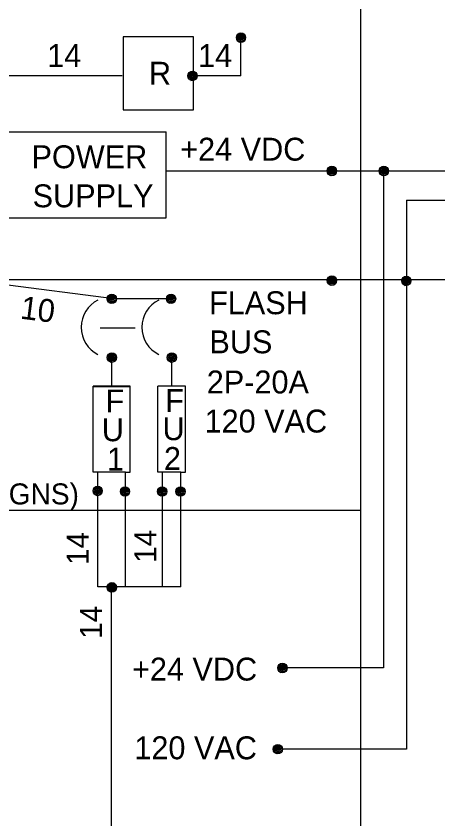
# Model space of a CAD drawing. Extents: x -9045 to 5486, y -3182 to 3962.
# Drawn here: x -5275.9 to -5145, y 1042.3 to 1291.3 of the extents above; entities that cross this region are included whole.
import ezdxf

# ---------------------------------------------------------------- set-up
doc = ezdxf.new("R2010")
doc.units = 0
doc.layers.add('Level 1', color=7, linetype='Continuous')

msp = doc.modelspace()

# ---------------------------------------------------------------- linework, layer by layer
at = {"layer": 'Level 1'}
for p, q in [((-5169.02, 1293.47), (-5169.02, 960.3)), ((-5220.83, 1284.84), (-5242.71, 1284.84)), ((-5242.71, 1284.84), (-5242.71, 1262.19)), ((-5220.83, 1262.19), (-5220.83, 1284.84)), ((-5207.57, 1284.54), (-5204.88, 1285.24)), ((-5207.52, 1284.88), (-5205.04, 1285.51)), ((-5207.52, 1284.25), (-5204.74, 1284.95)), ((-5207.43, 1285.2), (-5205.28, 1285.73)), ((-5207.27, 1285.48), (-5205.62, 1285.91)), ((-5207.43, 1283.96), (-5204.71, 1284.64)), ((-5207.28, 1283.66), (-5204.73, 1284.29)), ((-5207.03, 1283.44), (-5204.86, 1283.9)), ((-5206.66, 1283.19), (-5205.13, 1283.52)), ((-5206.21, 1272.74), (-5206.21, 1284.59)), ((-5243.01, 1272.74), (-5278.12, 1272.74)), ((-5222.59, 1272.7), (-5219.9, 1273.4)), ((-5222.55, 1273.04), (-5220.07, 1273.67)), ((-5222.55, 1272.41), (-5219.76, 1273.11)), ((-5222.46, 1273.35), (-5220.3, 1273.89)), ((-5222.46, 1272.11), (-5219.73, 1272.79)), ((-5222.3, 1271.81), (-5219.75, 1272.44)), ((-5222.29, 1273.63), (-5220.64, 1274.06)), ((-5206.21, 1272.74), (-5221.23, 1272.74)), ((-5222.05, 1271.59), (-5219.89, 1272.06)), ((-5221.68, 1271.34), (-5220.16, 1271.67)), ((-5242.71, 1262.19), (-5220.83, 1262.19)), ((-5279.42, 1255.36), (-5229.36, 1255.36)), ((-5229.36, 1228.71), (-5229.36, 1255.36)), ((-5140.92, 1243.13), (-5229.36, 1243.13)), ((-5179.35, 1243.2), (-5176.66, 1243.9)), ((-5179.31, 1243.54), (-5176.83, 1244.17)), ((-5179.31, 1242.91), (-5176.52, 1243.61)), ((-5179.22, 1243.86), (-5177.06, 1244.39)), ((-5179.22, 1242.62), (-5176.49, 1243.3)), ((-5179.06, 1242.32), (-5176.51, 1242.95)), ((-5179.05, 1244.14), (-5177.4, 1244.57)), ((-5178.81, 1242.1), (-5176.65, 1242.56)), ((-5163.23, 1243.2), (-5160.54, 1243.9)), ((-5163.19, 1243.54), (-5160.71, 1244.17)), ((-5163.19, 1242.91), (-5160.4, 1243.61)), ((-5163.1, 1243.86), (-5160.94, 1244.39)), ((-5163.1, 1242.62), (-5160.37, 1243.3)), ((-5162.94, 1242.32), (-5160.39, 1242.95)), ((-5162.93, 1244.14), (-5161.28, 1244.57)), ((-5162.69, 1242.1), (-5160.53, 1242.56)), ((-5161.87, 1243.25), (-5161.87, 1089.13)), ((-5178.44, 1241.85), (-5176.92, 1242.18)), ((-5162.32, 1241.85), (-5160.8, 1242.18)), ((-5154.72, 1234.16), (-5154.72, 1063.96)), ((-5154.72, 1234.16), (-5140.6, 1234.16)), ((-5279.42, 1228.71), (-5229.36, 1228.71)), ((-5179.31, 1209.55), (-5176.83, 1210.18)), ((-5179.22, 1209.86), (-5177.06, 1210.4)), ((-5179.05, 1210.14), (-5177.4, 1210.57)), ((-5156.22, 1209.46), (-5153.74, 1210.09)), ((-5156.13, 1209.78), (-5153.98, 1210.31)), ((-5155.96, 1210.06), (-5154.32, 1210.49)), ((-5290.78, 1209.51), (-5244.75, 1203.61)), ((-5140.6, 1209.51), (-5290.78, 1209.51)), ((-5179.35, 1209.21), (-5176.66, 1209.91)), ((-5179.31, 1208.92), (-5176.52, 1209.62)), ((-5179.22, 1208.63), (-5176.49, 1209.3)), ((-5179.06, 1208.32), (-5176.51, 1208.95)), ((-5178.81, 1208.1), (-5176.65, 1208.57)), ((-5178.44, 1207.86), (-5176.92, 1208.18)), ((-5156.27, 1209.12), (-5153.57, 1209.82)), ((-5156.22, 1208.83), (-5153.44, 1209.53)), ((-5156.13, 1208.54), (-5153.41, 1209.22)), ((-5155.98, 1208.24), (-5153.43, 1208.87)), ((-5155.73, 1208.01), (-5153.56, 1208.48)), ((-5155.36, 1207.77), (-5153.83, 1208.1)), ((-5247.63, 1203.57), (-5244.93, 1204.27)), ((-5247.58, 1203.91), (-5245.1, 1204.54)), ((-5247.58, 1203.28), (-5244.8, 1203.98)), ((-5247.49, 1204.23), (-5245.34, 1204.76)), ((-5247.49, 1202.99), (-5244.76, 1203.67)), ((-5247.33, 1202.69), (-5244.79, 1203.32)), ((-5247.32, 1204.51), (-5245.68, 1204.94)), ((-5247.08, 1202.47), (-5244.92, 1202.93)), ((-5246.71, 1202.22), (-5245.19, 1202.55)), ((-5228.87, 1203.59), (-5245.8, 1203.59)), ((-5229.26, 1203.57), (-5226.56, 1204.27)), ((-5229.21, 1203.91), (-5226.73, 1204.54)), ((-5229.21, 1203.28), (-5226.43, 1203.98)), ((-5229.12, 1204.23), (-5226.97, 1204.76)), ((-5229.12, 1202.99), (-5226.39, 1203.67)), ((-5228.96, 1202.69), (-5226.42, 1203.32)), ((-5228.95, 1204.51), (-5227.31, 1204.94)), ((-5228.72, 1202.47), (-5226.55, 1202.93)), ((-5228.34, 1202.22), (-5226.82, 1202.55)), ((-5238.95, 1194.5), (-5249.84, 1194.5)), ((-5247.62, 1185.33), (-5244.92, 1186.03)), ((-5247.57, 1185.67), (-5245.09, 1186.3)), ((-5247.57, 1185.04), (-5244.79, 1185.74)), ((-5247.48, 1185.99), (-5245.33, 1186.52)), ((-5247.48, 1184.75), (-5244.75, 1185.43)), ((-5247.31, 1186.27), (-5245.67, 1186.7)), ((-5246.25, 1185.38), (-5246.25, 1176.52)), ((-5229.02, 1185.33), (-5226.33, 1186.03)), ((-5228.98, 1185.67), (-5226.5, 1186.3)), ((-5228.98, 1185.04), (-5226.19, 1185.74)), ((-5228.89, 1185.99), (-5226.74, 1186.52)), ((-5228.89, 1184.75), (-5226.16, 1185.43)), ((-5228.72, 1186.27), (-5227.07, 1186.7)), ((-5227.66, 1185.38), (-5227.66, 1176.69)), ((-5247.32, 1184.45), (-5244.78, 1185.08)), ((-5247.08, 1184.22), (-5244.91, 1184.69)), ((-5246.7, 1183.98), (-5245.18, 1184.31)), ((-5228.73, 1184.45), (-5226.18, 1185.08)), ((-5228.48, 1184.22), (-5226.32, 1184.69)), ((-5228.11, 1183.98), (-5226.59, 1184.31)), ((-5251.97, 1149.84), (-5251.97, 1176.49)), ((-5240.53, 1176.49), (-5251.97, 1176.49)), ((-5240.53, 1176.33), (-5251.97, 1176.33)), ((-5240.53, 1149.84), (-5240.53, 1176.49)), ((-5231.95, 1149.84), (-5231.95, 1176.49)), ((-5223.37, 1176.49), (-5231.95, 1176.49)), ((-5223.37, 1149.84), (-5223.37, 1176.49)), ((-5241.96, 1149.84), (-5251.97, 1149.84)), ((-5250.54, 1114.3), (-5250.54, 1149.84)), ((-5241.96, 1114.3), (-5241.96, 1149.84)), ((-5241.96, 1149.84), (-5240.53, 1149.84)), ((-5224.8, 1149.84), (-5231.95, 1149.84)), ((-5230.52, 1114.3), (-5230.52, 1149.84)), ((-5224.8, 1114.3), (-5224.8, 1149.84)), ((-5224.8, 1149.84), (-5223.37, 1149.84)), ((-5251.71, 1144.92), (-5250.06, 1145.36)), ((-5252.01, 1143.99), (-5249.32, 1144.69)), ((-5251.97, 1144.33), (-5249.49, 1144.96)), ((-5251.97, 1143.7), (-5249.19, 1144.4)), ((-5251.88, 1144.64), (-5249.73, 1145.18)), ((-5251.88, 1143.41), (-5249.15, 1144.08)), ((-5251.72, 1143.1), (-5249.17, 1143.73)), ((-5251.47, 1142.88), (-5249.31, 1143.35)), ((-5251.1, 1142.64), (-5249.58, 1142.96)), ((-5243.56, 1143.82), (-5240.87, 1144.52)), ((-5243.52, 1144.16), (-5241.04, 1144.79)), ((-5243.52, 1143.53), (-5240.73, 1144.23)), ((-5243.43, 1144.48), (-5241.27, 1145.01)), ((-5243.43, 1143.24), (-5240.7, 1143.92)), ((-5243.27, 1142.94), (-5240.72, 1143.57)), ((-5243.26, 1144.76), (-5241.61, 1145.19)), ((-5243.02, 1142.71), (-5240.86, 1143.18)), ((-5242.65, 1142.47), (-5241.13, 1142.8)), ((-5232.02, 1143.82), (-5229.33, 1144.52)), ((-5231.97, 1144.16), (-5229.5, 1144.79)), ((-5231.97, 1143.53), (-5229.19, 1144.23)), ((-5231.88, 1144.48), (-5229.73, 1145.01)), ((-5231.88, 1143.24), (-5229.16, 1143.92)), ((-5231.73, 1142.94), (-5229.18, 1143.57)), ((-5231.72, 1144.76), (-5230.07, 1145.19)), ((-5231.48, 1142.71), (-5229.31, 1143.18)), ((-5231.11, 1142.47), (-5229.59, 1142.8)), ((-5226.33, 1143.82), (-5223.64, 1144.52)), ((-5226.29, 1144.16), (-5223.81, 1144.79)), ((-5226.29, 1143.53), (-5223.5, 1144.23)), ((-5226.2, 1144.48), (-5224.04, 1145.01)), ((-5226.2, 1143.24), (-5223.47, 1143.92)), ((-5226.04, 1142.94), (-5223.49, 1143.57)), ((-5226.03, 1144.76), (-5224.38, 1145.19)), ((-5225.79, 1142.71), (-5223.63, 1143.18)), ((-5225.42, 1142.47), (-5223.9, 1142.8)), ((-5169.02, 1137.99), (-5620.99, 1137.99)), ((-5247.31, 1115.01), (-5245.67, 1115.44)), ((-5224.8, 1114.3), (-5250.54, 1114.3)), ((-5247.62, 1114.07), (-5244.92, 1114.77)), ((-5247.57, 1114.41), (-5245.09, 1115.04)), ((-5247.57, 1113.78), (-5244.79, 1114.48)), ((-5247.48, 1114.73), (-5245.33, 1115.26)), ((-5247.48, 1113.49), (-5244.75, 1114.17)), ((-5247.32, 1113.19), (-5244.78, 1113.82)), ((-5247.08, 1112.97), (-5244.91, 1113.43)), ((-5246.7, 1112.72), (-5245.18, 1113.05)), ((-5246.25, 998.08), (-5246.25, 1114.12)), ((-5194.7, 1089.08), (-5192, 1089.78)), ((-5194.65, 1089.42), (-5192.17, 1090.05)), ((-5194.65, 1088.79), (-5191.87, 1089.49)), ((-5194.56, 1089.74), (-5192.41, 1090.27)), ((-5194.56, 1088.5), (-5191.83, 1089.18)), ((-5194.4, 1088.2), (-5191.86, 1088.83)), ((-5194.39, 1090.02), (-5192.75, 1090.45)), ((-5194.16, 1087.97), (-5191.99, 1088.44)), ((-5193.78, 1087.73), (-5192.26, 1088.06)), ((-5161.87, 1089.13), (-5193.33, 1089.13)), ((-5196.13, 1063.91), (-5193.43, 1064.61)), ((-5196.08, 1064.25), (-5193.6, 1064.88)), ((-5196.08, 1063.62), (-5193.3, 1064.32)), ((-5195.99, 1064.56), (-5193.84, 1065.1)), ((-5195.99, 1063.33), (-5193.26, 1064)), ((-5195.83, 1063.02), (-5193.29, 1063.65)), ((-5195.82, 1064.84), (-5194.18, 1065.28)), ((-5195.59, 1062.8), (-5193.42, 1063.27)), ((-5154.72, 1063.96), (-5194.76, 1063.96)), ((-5195.21, 1062.56), (-5193.69, 1062.88))]:
    msp.add_line(p, q, dxfattribs=at)
for centre in [(-5206.13, 1284.58), (-5221.15, 1272.73), (-5177.91, 1243.24), (-5161.79, 1243.24), (-5177.91, 1209.24), (-5154.83, 1209.16), (-5246.18, 1203.61), (-5227.81, 1203.61), (-5246.17, 1185.37), (-5227.58, 1185.37), (-5250.57, 1144.03), (-5242.12, 1143.86), (-5230.58, 1143.86), (-5224.89, 1143.86), (-5246.17, 1114.11), (-5193.25, 1089.12), (-5194.68, 1063.95)]:
    msp.add_ellipse(centre, major_axis=(0, 1.48), ratio=0.965909, dxfattribs=at)
for centre in [(-5246.75, 1194.78), (-5227.89, 1194.78)]:
    msp.add_ellipse(centre, major_axis=(0, 9.26), ratio=0.965909, start_param=0.431115, end_param=2.710477, dxfattribs=at)

# ---------------------------------------------------------------- texts
for s, height, p in [('14', 7.108, (-5266.25, 1275.48)), ('14', 7.108, (-5219.43, 1275.48)), ('R', 7.11, (-5234.67, 1269.98)), ('+24 VDC', 7.108, (-5224.98, 1246.44)), ('POWER', 7.108, (-5271.11, 1244.09)), ('SUPPLY', 7.108, (-5270.77, 1231.97)), ('FLASH', 7.108, (-5216.02, 1198.82)), ('BUS', 7.108, (-5215.92, 1186.7)), ('2P-20A', 7.108, (-5216.74, 1174.25)), ('F', 7.11, (-5248.13, 1168.36)), ('F', 7.11, (-5229.6, 1168.52)), ('120 VAC', 7.108, (-5217.42, 1162.13)), ('U', 7.11, (-5249.31, 1159.44)), ('U', 7.11, (-5230.45, 1159.77)), ('2', 7.11, (-5230.02, 1150.52)), ('1', 7.11, (-5247.72, 1150.35)), ('(ILL. SIGNS)', 6.5153, (-5306.27, 1139.84)), ('+24 VDC', 7.108, (-5239.93, 1085.22)), ('120 VAC', 7.108, (-5239.21, 1060.81))]:
    msp.add_text(s, height=height, dxfattribs=at).set_placement(p)
for s, height, rotation, p in [('10', 7.104, 352.6892, (-5274.82, 1197.48)), ('14', 6.865, 90, (-5253.35, 1121.07)), ('14', 6.865, 90, (-5232.35, 1121.74)), ('14', 6.865, 90, (-5249.22, 1098.18))]:
    msp.add_text(s, height=height, rotation=rotation, dxfattribs=at).set_placement(p)

doc.saveas('drawing.dxf')
